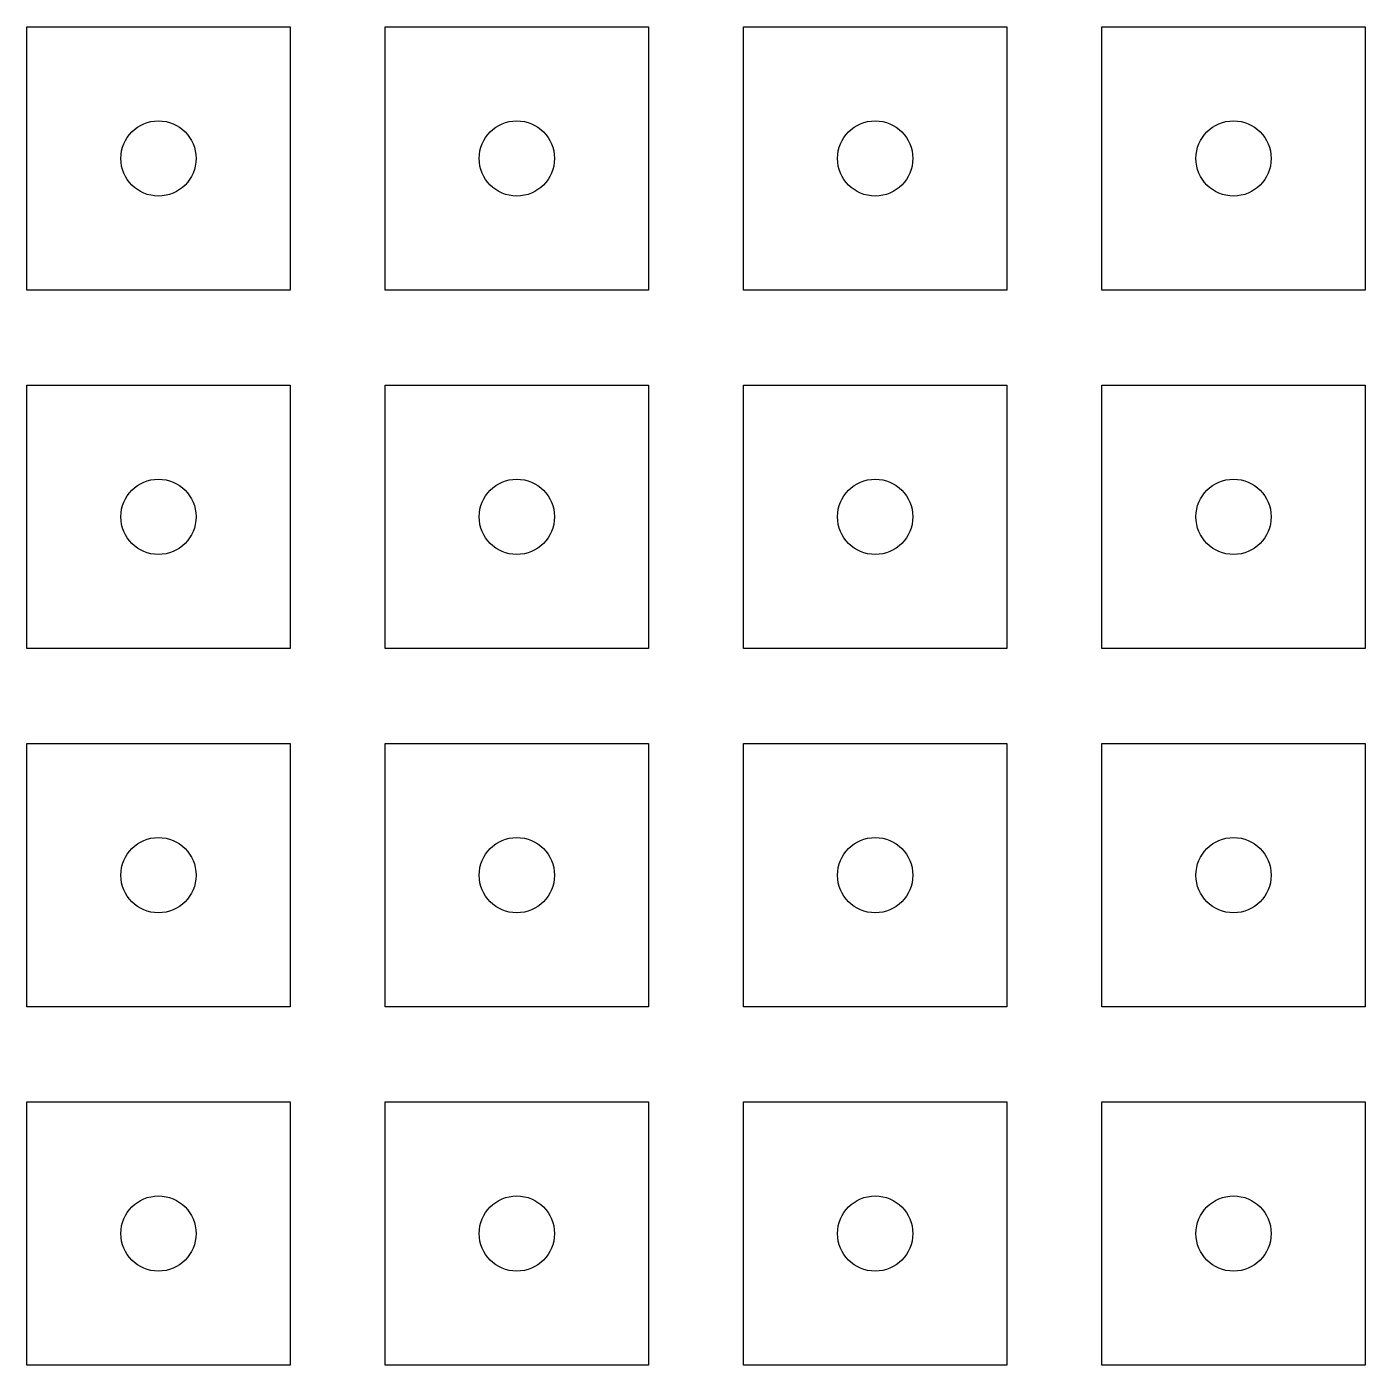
# Model space of a CAD drawing. Extents: x 12.1 to 83.2, y 12.1 to 83.2.
import ezdxf

# ---------------------------------------------------------------- set-up
doc = ezdxf.new("R2010")
doc.units = 0
doc.header["$MEASUREMENT"] = 0

msp = doc.modelspace()

# ---------------------------------------------------------------- linework, layer by layer
at = {"color": 0}
for p, q in [((12.050265, 83.1996), (26.049735, 83.1996)), ((12.050265, 69.2004), (12.050265, 83.1996)), ((26.049735, 83.1996), (26.049735, 69.2004)), ((31.100235, 83.1996), (45.099635, 83.1996)), ((31.100235, 69.2004), (31.100235, 83.1996)), ((45.099635, 83.1996), (45.099635, 69.2004)), ((50.150335, 83.1996), (64.149635, 83.1996)), ((50.150335, 69.2004), (50.150335, 83.1996)), ((64.149635, 83.1996), (64.149635, 69.2004)), ((69.200335, 83.1996), (83.199635, 83.1996)), ((69.200335, 69.2004), (69.200335, 83.1996)), ((83.199635, 83.1996), (83.199635, 69.2004)), ((26.049735, 69.2004), (12.050265, 69.2004)), ((45.099635, 69.2004), (31.100235, 69.2004)), ((64.149635, 69.2004), (50.150335, 69.2004)), ((83.199635, 69.2004), (69.200335, 69.2004)), ((12.050265, 64.1496), (26.049735, 64.1496)), ((12.050265, 50.1504), (12.050265, 64.1496)), ((26.049735, 64.1496), (26.049735, 50.1504)), ((31.100235, 64.1496), (45.099635, 64.1496)), ((31.100235, 50.1504), (31.100235, 64.1496)), ((45.099635, 64.1496), (45.099635, 50.1504)), ((50.150335, 64.1496), (64.149635, 64.1496)), ((50.150335, 50.1504), (50.150335, 64.1496)), ((64.149635, 64.1496), (64.149635, 50.1504)), ((69.200335, 64.1496), (83.199635, 64.1496)), ((69.200335, 50.1504), (69.200335, 64.1496)), ((83.199635, 64.1496), (83.199635, 50.1504)), ((26.049735, 50.1504), (12.050265, 50.1504)), ((45.099635, 50.1504), (31.100235, 50.1504)), ((64.149635, 50.1504), (50.150335, 50.1504)), ((83.199635, 50.1504), (69.200335, 50.1504)), ((12.050265, 45.0996), (26.049735, 45.0996)), ((12.050265, 31.1003), (12.050265, 45.0996)), ((26.049735, 45.0996), (26.049735, 31.1003)), ((31.100235, 45.0996), (45.099635, 45.0996)), ((31.100235, 31.1003), (31.100235, 45.0996)), ((45.099635, 45.0996), (45.099635, 31.1003)), ((50.150335, 45.0996), (64.149635, 45.0996)), ((50.150335, 31.1003), (50.150335, 45.0996)), ((64.149635, 45.0996), (64.149635, 31.1003)), ((69.200335, 45.0996), (83.199635, 45.0996)), ((69.200335, 31.1003), (69.200335, 45.0996)), ((83.199635, 45.0996), (83.199635, 31.1003)), ((26.049735, 31.1003), (12.050265, 31.1003)), ((45.099635, 31.1003), (31.100235, 31.1003)), ((64.149635, 31.1003), (50.150335, 31.1003)), ((83.199635, 31.1003), (69.200335, 31.1003)), ((12.050265, 26.0497), (26.049735, 26.0497)), ((12.050265, 12.05026), (12.050265, 26.0497)), ((26.049735, 26.0497), (26.049735, 12.05026)), ((31.100235, 26.0497), (45.099635, 26.0497)), ((31.100235, 12.05026), (31.100235, 26.0497)), ((45.099635, 26.0497), (45.099635, 12.05026)), ((50.150335, 26.0497), (64.149635, 26.0497)), ((50.150335, 12.05026), (50.150335, 26.0497)), ((64.149635, 26.0497), (64.149635, 12.05026)), ((69.200335, 26.0497), (83.199635, 26.0497)), ((69.200335, 12.05026), (69.200335, 26.0497)), ((83.199635, 26.0497), (83.199635, 12.05026)), ((26.049735, 12.05026), (12.050265, 12.05026)), ((45.099635, 12.05026), (31.100235, 12.05026)), ((64.149635, 12.05026), (50.150335, 12.05026)), ((83.199635, 12.05026), (69.200335, 12.05026))]:
    msp.add_line(p, q, dxfattribs=at)
at = {"linetype": 'Continuous'}
for centre in [(19.05, 76.2), (38.09997, 76.2), (57.15007, 76.2), (76.20007, 76.2), (19.05, 57.15), (38.09997, 57.15), (57.15007, 57.15), (76.20007, 57.15), (19.05, 38.0999), (38.09997, 38.0999), (57.15007, 38.0999), (76.20007, 38.0999), (19.05, 19.04986), (38.09997, 19.04986), (57.15007, 19.04986), (76.20007, 19.04986)]:
    msp.add_circle(centre, 2, dxfattribs=at)

doc.saveas('drawing.dxf')
